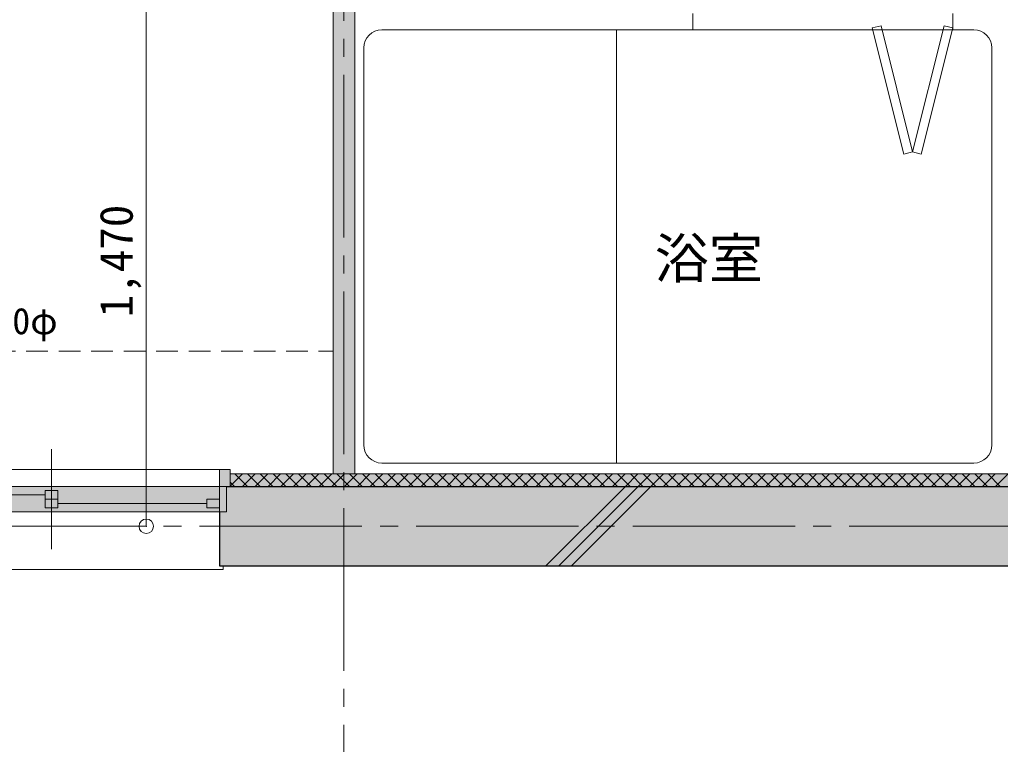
# Model space of a CAD drawing. Units: millimetres at full size, sheet at 1:50; details may follow other scales. Extents: x -9674 to 9699, y -6794 to 6791.
# Drawn here: x -1791 to 926, y -3620 to -1613 of the extents above; entities that cross this region are included whole.
import ezdxf
from ezdxf.enums import TextEntityAlignment as Align

# ---------------------------------------------------------------- set-up
doc = ezdxf.new("R2010")
doc.units = ezdxf.units.MM
doc.header["$LTSCALE"] = 50
doc.header["$PDMODE"] = 32
doc.header["$PDSIZE"] = 40
doc.linetypes.add('CHAIN2', pattern=[12, 9, -1, 1, -1])
doc.linetypes.add('DASHED1', pattern=[1.8, 1.2, -0.6])
for name, color, linetype, lineweight in [('1-0_芯', 7, 'CHAIN2', 9), ('1-1_躯体', 2, 'Continuous', 25), ('1-2_間仕切', 3, 'Continuous', 18), ('1-3_建具', 3, 'Continuous', 18), ('1-5_設備', 7, 'Continuous', 9), ('1-8_ハッチ', 4, 'Continuous', 9), ('1-A_文字', 7, 'Continuous', 9), ('1-B_寸法', 7, 'Continuous', 9), ('1-C_梁', 7, 'DASHED1', 9)]:
    doc.layers.add(name, color=color, linetype=linetype, lineweight=lineweight)
for name, color, linetype in [('4-0', 1, 'Continuous'), ('4-1', 2, 'Continuous'), ('4-2', 4, 'Continuous'), ('4-F', 4, 'Continuous')]:
    doc.layers.add(name, color=color, linetype=linetype)
doc.styles.add('ＭＳ ゴシック', font='')
doc.styles.get('ＭＳ ゴシック').set_extended_font_data('MS Gothic')

msp = doc.modelspace()

# ---------------------------------------------------------------- linework, layer by layer
at = {"layer": '1-0_芯'}
for p, q in [((-892.5, -4015.92), (-892.5, 679.08)), ((-8492.5, -3015.92), (8517.5, -3015.92))]:
    msp.add_line(p, q, dxfattribs=at)
at = {"layer": '1-1_躯体'}
for p, q in [((-1217.5, -2905.92), (1857.5, -2905.92)), ((-1237.5, -2975.92), (-1237.5, -3125.92))]:
    msp.add_line(p, q, dxfattribs=at)
msp.add_lwpolyline([(-1237.5, -3125.92), (6672.5, -3125.92), (6672.5, -3415.92), (7322.5, -3415.92)], dxfattribs=at)
at = {"layer": '1-2_間仕切'}
msp.add_line((-862.5, -2870.92), (-862.5, -1575.92), dxfattribs=at)
msp.add_lwpolyline([(-922.5, -2870.92), (-922.5, -455.92), (847.5, -455.92)], dxfattribs=at)
at = {"layer": '1-3_建具', "color": 7, "lineweight": 9}
for p, q in [((595.62, -1629.86), (571.37, -1635.92)), ((682.93, -1979.11), (595.62, -1629.86)), ((682.93, -1979.11), (770.25, -1629.86)), ((770.25, -1629.86), (794.5, -1635.92)), ((571.37, -1635.92), (658.68, -1985.17)), ((571.37, -1635.92), (658.68, -1985.17)), ((571.37, -1635.92), (658.68, -1985.17)), ((571.37, -1635.92), (658.68, -1985.17)), ((794.5, -1635.92), (707.19, -1985.17)), ((794.5, -1635.92), (707.19, -1985.17)), ((794.5, -1635.92), (707.19, -1985.17)), ((794.5, -1635.92), (707.19, -1985.17)), ((682.93, -1979.11), (658.68, -1985.17)), ((682.93, -1979.11), (707.19, -1985.17)), ((-1702.5, -3079.4), (-1702.5, -2802.44)), ((-2167.5, -2858.92), (-1237.5, -2858.92)), ((-1252.5, -2905.92), (-2152.5, -2905.92)), ((-1252.5, -2905.92), (-1237.5, -2905.92)), ((-1237.5, -2905.92), (-1237.5, -2975.92)), ((-1217.5, -2975.92), (-1217.5, -2905.92)), ((-1252.5, -2975.92), (-2152.5, -2975.92)), ((-1217.5, -2975.92), (-1252.5, -2975.92)), ((-2177.5, -3135.92), (-1227.5, -3135.92)), ((-1227.5, -3125.92), (-1227.5, -3135.92))]:
    msp.add_line(p, q, dxfattribs=at)
at = {"layer": '1-3_建具'}
for p, q in [((-1207.5, -2858.92), (-1207.5, -2859.95)), ((-1207.5, -2858.92), (-1207.5, -2905.92)), ((-1207.5, -2905.92), (-1237.5, -2905.92)), ((-1720, -2928.92), (-2132.5, -2928.92)), ((-1685, -2916.92), (-1685, -2964.92)), ((-1685, -2940.92), (-1720, -2940.92)), ((-1272.5, -2952.92), (-1685, -2952.92)), ((-1272.5, -2964.92), (-1272.5, -2940.92)), ((-1272.5, -2940.92), (-1237.5, -2940.92)), ((-1685, -2964.92), (-1720, -2964.92)), ((-1272.5, -2964.92), (-1237.5, -2964.92))]:
    msp.add_line(p, q, dxfattribs=at)
for points in [[(-1207.5, -2858.92), (-1237.5, -2858.92), (-1237.5, -2905.92)], [(-1685, -2916.92), (-1720, -2916.92), (-1720, -2964.92)]]:
    msp.add_lwpolyline(points, dxfattribs=at)
at = {"layer": '1-5_設備'}
for p, q in [((74.5, -1595.92), (74.5, -1640.92)), ((794.5, -1595.92), (794.5, -1640.92)), ((852.5, -1640.92), (-787.5, -1640.92)), ((-137.5, -1640.92), (-137.5, -2840.92)), ((571.37, -1635.92), (658.68, -1985.17)), ((794.5, -1635.92), (707.19, -1985.17)), ((-837.5, -1690.92), (-837.5, -2790.92)), ((902.5, -1690.92), (902.5, -2790.92)), ((852.5, -2840.92), (-787.5, -2840.92))]:
    msp.add_line(p, q, dxfattribs=at)
for centre, start, end in [((-787.5, -1690.92), 90, 180), ((852.5, -1690.92), 0, 90), ((-787.5, -2790.92), 180, 270), ((852.5, -2790.92), 270, 0)]:
    msp.add_arc(centre, 50, start, end, dxfattribs=at)
at = {"layer": '1-8_ハッチ'}
for p, q in [((-1207.5, -2870.92), (1857.5, -2870.92)), ((-1207.5, -2904.56), (-1173.86, -2870.92)), ((-1194.94, -2870.92), (-1159.94, -2905.92)), ((-1173.51, -2905.92), (-1138.51, -2870.92)), ((-1159.59, -2870.92), (-1124.59, -2905.92)), ((-1138.15, -2905.92), (-1103.15, -2870.92)), ((-1124.23, -2870.92), (-1089.23, -2905.92)), ((-1102.8, -2905.92), (-1067.8, -2870.92)), ((-1088.88, -2870.92), (-1053.88, -2905.92)), ((-1067.44, -2905.92), (-1032.44, -2870.92)), ((-1053.52, -2870.92), (-1018.52, -2905.92)), ((-1032.09, -2905.92), (-997.09, -2870.92)), ((-1018.17, -2870.92), (-983.17, -2905.92)), ((-996.73, -2905.92), (-961.73, -2870.92)), ((-982.81, -2870.92), (-947.81, -2905.92)), ((-961.38, -2905.92), (-926.38, -2870.92)), ((-947.46, -2870.92), (-912.46, -2905.92)), ((-926.02, -2905.92), (-891.02, -2870.92)), ((-912.1, -2870.92), (-877.1, -2905.92)), ((-890.67, -2905.92), (-855.67, -2870.92)), ((-876.75, -2870.92), (-841.75, -2905.92)), ((-855.31, -2905.92), (-820.31, -2870.92)), ((-841.39, -2870.92), (-806.39, -2905.92)), ((-819.95, -2905.92), (-784.95, -2870.92)), ((-806.04, -2870.92), (-771.04, -2905.92)), ((-784.6, -2905.92), (-749.6, -2870.92)), ((-770.68, -2870.92), (-735.68, -2905.92)), ((-749.24, -2905.92), (-714.24, -2870.92)), ((-735.32, -2870.92), (-700.32, -2905.92)), ((-713.89, -2905.92), (-678.89, -2870.92)), ((-699.97, -2870.92), (-664.97, -2905.92)), ((-678.53, -2905.92), (-643.53, -2870.92)), ((-664.61, -2870.92), (-629.61, -2905.92)), ((-643.18, -2905.92), (-608.18, -2870.92)), ((-629.26, -2870.92), (-594.26, -2905.92)), ((-607.82, -2905.92), (-572.82, -2870.92)), ((-593.9, -2870.92), (-558.9, -2905.92)), ((-572.47, -2905.92), (-537.47, -2870.92)), ((-558.55, -2870.92), (-523.55, -2905.92)), ((-537.11, -2905.92), (-502.11, -2870.92)), ((-523.19, -2870.92), (-488.19, -2905.92)), ((-501.76, -2905.92), (-466.76, -2870.92)), ((-487.84, -2870.92), (-452.84, -2905.92)), ((-466.4, -2905.92), (-431.4, -2870.92)), ((-452.48, -2870.92), (-417.48, -2905.92)), ((-431.05, -2905.92), (-396.05, -2870.92)), ((-417.13, -2870.92), (-382.13, -2905.92)), ((-395.69, -2905.92), (-360.69, -2870.92)), ((-381.77, -2870.92), (-346.77, -2905.92)), ((-360.34, -2905.92), (-325.34, -2870.92)), ((-346.42, -2870.92), (-311.42, -2905.92)), ((-324.98, -2905.92), (-289.98, -2870.92)), ((-311.06, -2870.92), (-276.06, -2905.92)), ((-289.62, -2905.92), (-254.62, -2870.92)), ((-275.71, -2870.92), (-240.71, -2905.92)), ((-254.27, -2905.92), (-219.27, -2870.92)), ((-240.35, -2870.92), (-205.35, -2905.92)), ((-218.91, -2905.92), (-183.91, -2870.92)), ((-204.99, -2870.92), (-169.99, -2905.92)), ((-183.56, -2905.92), (-148.56, -2870.92)), ((-169.64, -2870.92), (-134.64, -2905.92)), ((-148.2, -2905.92), (-113.2, -2870.92)), ((-134.28, -2870.92), (-99.28, -2905.92)), ((-112.85, -2905.92), (-77.85, -2870.92)), ((-98.93, -2870.92), (-63.93, -2905.92)), ((-77.49, -2905.92), (-42.49, -2870.92)), ((-63.57, -2870.92), (-28.57, -2905.92)), ((-42.14, -2905.92), (-7.14, -2870.92)), ((-28.22, -2870.92), (6.78, -2905.92)), ((-6.78, -2905.92), (28.22, -2870.92)), ((7.14, -2870.92), (42.14, -2905.92)), ((28.57, -2905.92), (63.57, -2870.92)), ((42.49, -2870.92), (77.49, -2905.92)), ((63.93, -2905.92), (98.93, -2870.92)), ((77.85, -2870.92), (112.85, -2905.92)), ((99.28, -2905.92), (134.28, -2870.92)), ((113.2, -2870.92), (148.2, -2905.92)), ((134.64, -2905.92), (169.64, -2870.92)), ((148.56, -2870.92), (183.56, -2905.92)), ((169.99, -2905.92), (204.99, -2870.92)), ((183.91, -2870.92), (218.91, -2905.92)), ((205.35, -2905.92), (240.35, -2870.92)), ((219.27, -2870.92), (254.27, -2905.92)), ((240.71, -2905.92), (275.71, -2870.92)), ((254.62, -2870.92), (289.62, -2905.92)), ((276.06, -2905.92), (311.06, -2870.92)), ((289.98, -2870.92), (324.98, -2905.92)), ((311.42, -2905.92), (346.42, -2870.92)), ((325.34, -2870.92), (360.34, -2905.92)), ((346.77, -2905.92), (381.77, -2870.92)), ((360.69, -2870.92), (395.69, -2905.92)), ((382.13, -2905.92), (417.13, -2870.92)), ((396.05, -2870.92), (431.05, -2905.92)), ((417.48, -2905.92), (452.48, -2870.92)), ((431.4, -2870.92), (466.4, -2905.92)), ((452.84, -2905.92), (487.84, -2870.92)), ((466.76, -2870.92), (501.76, -2905.92)), ((488.19, -2905.92), (523.19, -2870.92)), ((502.11, -2870.92), (537.11, -2905.92)), ((523.55, -2905.92), (558.55, -2870.92)), ((537.47, -2870.92), (572.47, -2905.92)), ((558.9, -2905.92), (593.9, -2870.92)), ((572.82, -2870.92), (607.82, -2905.92)), ((594.26, -2905.92), (629.26, -2870.92)), ((608.18, -2870.92), (643.18, -2905.92)), ((629.61, -2905.92), (664.61, -2870.92)), ((643.53, -2870.92), (678.53, -2905.92)), ((664.97, -2905.92), (699.97, -2870.92)), ((678.89, -2870.92), (713.89, -2905.92)), ((700.32, -2905.92), (735.32, -2870.92)), ((714.24, -2870.92), (749.24, -2905.92)), ((735.68, -2905.92), (770.68, -2870.92)), ((749.6, -2870.92), (784.6, -2905.92)), ((771.04, -2905.92), (806.04, -2870.92)), ((784.95, -2870.92), (819.95, -2905.92)), ((806.39, -2905.92), (841.39, -2870.92)), ((820.31, -2870.92), (855.31, -2905.92)), ((841.75, -2905.92), (876.75, -2870.92)), ((855.67, -2870.92), (890.67, -2905.92)), ((877.1, -2905.92), (912.1, -2870.92)), ((891.02, -2870.92), (926.02, -2905.92)), ((912.46, -2905.92), (947.46, -2870.92)), ((-1207.5, -2893.72), (-1195.3, -2905.92)), ((-332.85, -3125.92), (-112.85, -2905.92)), ((-297.49, -3125.92), (-77.49, -2905.92)), ((-262.14, -3125.92), (-42.14, -2905.92))]:
    msp.add_line(p, q, dxfattribs=at)
at = {"layer": '1-B_寸法'}
msp.add_line((-1440, -1545.92), (-1440, -3015.92), dxfattribs=at)
at = {"layer": '1-B_寸法', "color": 3}
msp.add_point((-1440, -3015.92), dxfattribs=at)
at = {"layer": '1-C_梁'}
msp.add_line((-2492.5, -2530.92), (-922.5, -2530.92), dxfattribs=at)
at = {"layer": '4-0'}
for points in [[(2457.5, -2905.92), (-1217.5, -2905.92), (-1217.5, -2975.92)], [(2457.5, -2905.92), (-1217.5, -2975.92), (6672.5, -3125.92)], [(-1237.5, -2975.92), (-1237.5, -3125.92), (6672.5, -3125.92)], [(-1217.5, -2975.92), (-1237.5, -2975.92), (6672.5, -3125.92)]]:
    msp.add_solid(points, dxfattribs=at)
at = {"layer": '4-1'}
msp.add_solid([(-2187.5, -2905.92), (-2187.5, -2975.92), (-1217.5, -2905.92), (-1217.5, -2975.92)], dxfattribs=at)
at = {"layer": '4-2'}
for points in [[(-922.5, -455.92), (-922.5, -2870.92), (-862.5, -2870.92)], [(-922.5, -455.92), (-862.5, -2870.92), (-862.5, -1575.92)]]:
    msp.add_solid(points, dxfattribs=at)
at = {"layer": '4-F'}
for points in [[(-1207.5, -2858.92), (-1237.5, -2858.92), (-1237.5, -2905.92)], [(-1237.5, -2905.92), (-1207.5, -2870.92), (-1207.5, -2858.92)], [(-1237.5, -2905.92), (1857.5, -2905.92), (1857.5, -2870.92)], [(-1237.5, -2905.92), (1857.5, -2870.92), (-1207.5, -2870.92)]]:
    msp.add_solid(points, dxfattribs=at)

# ---------------------------------------------------------------- texts
at = {"layer": '1-A_文字', "style": 'ＭＳ ゴシック'}
for s, height, p in [('浴室', 110, (-31.41, -2361.93)), ('スリーブ200φ', 73.31, (-2311.08, -2506.25))]:
    msp.add_text(s, height=height, dxfattribs=at).set_placement(p, align=Align.BOTTOM_LEFT)
at = {"layer": '1-B_寸法', "style": 'ＭＳ ゴシック'}
msp.add_text('1,470', height=91.64, rotation=90, dxfattribs=at).set_placement((-1450, -2437.17), align=Align.BOTTOM_LEFT)

doc.saveas('drawing.dxf')
